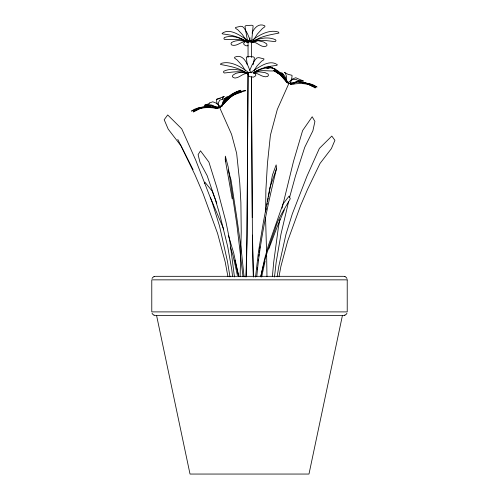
<?xml version="1.0" encoding="UTF-8"?>
<svg xmlns="http://www.w3.org/2000/svg" width="499" height="499" viewBox="0 0 499 499"><rect width="100%" height="100%" fill="white"/><g stroke="black" fill="none" stroke-linecap="round" stroke-linejoin="round"><path stroke-width="0.75" d="M248.047 74.563L246.993 235.129L245.988 277.02M265.555 217.383L266.609 253.373M265.618 211.969L265.873 190.325L267.427 163.635L270.414 135.185L277.332 109.362L288.971 83.227M240.113 276.621L241.235 232.023L240.886 202.419L239.745 182.765L236.651 153.324L231.555 134.312L219.51 107.266M232.178 198.789L225.267 159.786L225.342 156.118L228.199 167.04L236.863 224.569L243.007 276.627M246.194 275.554L246.993 243.088L248.047 73.316M247.791 74.139L247.841 72.773L248.452 75.729L249.706 76.671L253.448 77.158L255.108 76.222L255.9 75.156L255.039 73.64L253.193 72.598M255.532 277.039L258.488 251.615L263.385 222.149L269.99 187.437L276.596 168.344L276.159 164.87L272.435 175.087L268.462 196.487M272.379 276.627L273.714 262.112L278.486 226.683L279.927 219.267M256.804 276.377C260.06 239.844 267.951 203.923 276.596 168.344M274.475 277.001L276.165 262.38L280.981 234.162L288.559 201.802M257.203 269.198L257.39 267.657M258.22 260.734L258.407 259.193M258.775 256.112L258.956 254.571M259.237 252.263L259.511 249.955M259.698 248.415L259.879 246.874M277.113 276.808L278.841 266.167L285.933 234.443L292.327 213.865L306.972 176.184L319.366 148.421L331.804 136.077L334.916 140.306L331.361 148.658L320.034 163.447L307.621 189.196L300.623 205.476L287.624 241.173L280.887 266.435L279.035 276.365M266.004 210.154L266.273 208.638M266.953 204.846L267.227 203.33M267.501 201.814L268.181 198.016M253.08 64.833L254.478 57.741L253.48 56.923L251.827 56.674L247.548 56.63L246.331 57.179L247.217 64.708M282.085 208.145L293.443 161.595L302.606 130.57L312.199 116.76L314.919 121.469L312.885 130.782L304.727 147.311L295.445 176.091L289.613 197.292M342.439 315.43L308.981 474.05L190.019 474.05L156.561 315.43M260.815 276.639L264.632 258.719L268.337 245.633L283.008 203.972L289.121 196.07L290.262 198.733C284.742 208.962 277.881 218.35 274.912 229.858C269.317 245.227 264.052 260.777 260.734 276.814M261.663 276.995L265.075 261.164M222.423 99.083L223.103 97.08L224.076 96.5L216.709 99.276L216.385 99.725L217.202 104.141M268.78 248.982L277.138 226.97L284.336 209.873M250.13 37.905L248.907 40.918L252.55 41.654L257.266 34.181L262.399 28.549L264.857 26.753L264.888 25.892C259.1 22.68 254.053 27.857 252.082 33.102M249.806 70.284L252.032 64.989L255.295 59.581L256.935 57.928L258.869 57.635L263.94 58.882L263.79 59.78L261.563 61.227L256.979 66.055L254.097 70.502M204.284 183.351L204.858 182.141L212.169 191.073L216.834 203.23M152.045 278.504L152.813 277.357L154.621 276.39M346.955 313.247L346.187 314.395L344.379 315.362M248.327 72.286L247.473 73.852C239.639 67.714 229.827 66.317 220.496 64.452L220.963 63.479C230.338 60.416 240.375 66.535 247.747 71.893L247.791 72.498L251.914 72.605M221.094 105.744L220.265 106.986L221.675 106.25L225.005 101.553M222.336 103.873C226.128 96.762 233.457 92.39 240.936 90.338L240.518 90.288C234.848 92.122 229.484 95.558 225.891 100.305M251.253 42.403L252.257 41.454C259.411 38.255 268.237 36.327 275.623 39.826L276.009 40.75L275.211 41.604C267.283 40.962 259.081 38.722 251.508 42.608M291.029 80.065L292.083 79.166L295.726 77.744L303.404 81.025L301.359 80.339L298.633 80.732M251.596 71.881C258.494 67.615 269.435 58.807 277.4 64.808L276.783 65.344C268.842 66.379 260.646 67.721 253.997 72.623M217.72 108.09L212.169 107.085M246.263 41.217L244.416 42.259L243.556 43.769L244.354 44.835L246.013 45.771L248.09 45.752M222.298 97.43L224.076 96.5M206.586 106.655L207.759 106.087M202.363 107.322L193.35 112.019L193.163 111.545C200.093 106.917 209.062 107.073 216.984 108.408L219.042 107.466M252.956 72.561C259.561 69.286 267.988 66.049 275.186 68.999L275.567 70.209L274.681 70.846C267.564 71.532 259.873 68.906 253.317 73.079M204.546 106.643L206.617 105.719L211.751 105.782L213.878 106.674M221.356 106.449L221.107 106.555C227.008 98.503 235.79 92.29 245.708 90.675C235.965 91.217 227.868 98.702 221.899 105.844L221.893 106.237L218.419 107.709L218.381 102.782L219.722 100.143L226.396 98.06L227.687 96.625L226.01 97.299L223.334 100.748L221.893 106.256L218.238 107.803M267.969 66.248C276.184 68.681 282.553 74.95 286.813 82.21L291.073 84.119L296.73 81.742L301.87 81.68L303.935 82.603L302.488 82.903L295.776 79.335L292.09 79.759L287.798 82.747L286.7 82.179L280.663 74.894L274.743 70.739M217.414 108.158L220.421 106.905M216.709 99.276L220.327 98.403M154.752 276.39L153.96 276.589M344.248 315.362L345.04 315.162M254.01 73.047L258.42 71.775L264.869 72.542L268 73.952L268.487 75.193L267.67 76.453C262.536 78.112 258.744 72.966 253.76 72.904M251.078 42.509L257.908 40.662L263.665 41.991L266.547 43.781L267.096 45.091L266.329 46.051L264.482 46.681C260.129 46.457 257.434 42.608 253.155 42.047L251.122 42.558M295.732 81.998L297.179 81.686M247.966 72.823L250.548 72.299C248.047 65.743 243.974 52.732 234.567 57.279L234.599 58.134L237.062 59.936L242.196 65.562L245.333 70.546M206.798 106.599L208.27 106.356M293.449 83.851L294.915 83.62M293.393 83.67L290.537 83.901M202.5 107.503L198.926 107.99L191.46 111.09L194.835 109.106L199.145 107.591L202.039 107.273M203.929 107.304L208.226 106.724L215.088 107.709M207.11 106.711L210.004 106.767M155.314 276.321L343.686 276.321M344.909 276.589L346.187 277.357L346.955 278.504M152.045 313.247L152.813 314.395L154.091 315.162M155.314 315.43L343.686 315.43M298.708 81.842L301.009 82.073M302.544 82.223L304.839 82.454L308.251 83.863L313.372 86.714L308.332 84.082M303.548 82.909L309.336 83.551L313.653 85.061L317.027 87.051L309.561 83.951L304.552 83.264M268.78 67.839L267.096 67.546L266.591 67.97L267.489 68.294M268.281 66.81C277.195 68.269 284.037 75.312 288.222 82.946L288.06 82.865M248.97 72.268L251.315 72.792M248.34 73.946L246.3 73.434C242.027 73.995 239.333 77.844 234.979 78.069L233.133 77.439L232.366 76.478L232.908 75.168L235.796 73.372L241.553 72.043L248.377 73.896M264.888 67.041L268.294 68.126M344.248 276.39L345.04 276.589M153.96 315.162L154.752 315.362M248.265 42.309L245.701 41.517C240.711 41.579 236.925 46.725 231.792 45.066L230.968 43.806L231.455 42.565C236.676 39.521 242.832 40.375 248.228 42.415L247.161 41.473C240.362 38.111 231.723 34.568 224.276 37.612L223.889 38.822L224.781 39.458C232.628 39.932 241.017 37.681 248.115 42.527M247.953 73.995C240.375 70.11 232.178 72.343 224.251 72.991L223.446 72.137L223.833 71.214C231.218 67.714 240.044 69.642 247.205 72.842M274.519 70.658L275.885 71.139L282.278 75.524M283.388 74.482L282.085 74.02L280.794 72.58L282.478 73.259L285.147 76.709L286.594 82.216L290.25 83.763L291.697 78.636L292.102 75.686L291.772 75.237L288.16 74.363L284.405 72.455L285.378 73.041L286.513 76.372L286.588 82.198L290.069 83.67M266.478 67.091L269.198 68.101M289.227 83.383L291.248 84.2M291.023 84.106L287.798 82.747L288.272 82.953M273.633 70.478L280.432 74.744L287.38 82.516L280.051 74.619L273.758 70.502M246.812 41.679L247.903 42.608M247.323 72.954L248.203 73.79M282.921 75.967L286.039 80.04M177.763 139.414L193.063 169.685M210.484 197.779L223.733 229.241M228.361 235.316L233.694 253.08L238.641 275.928M230.37 247.142L233.102 255.862L237.418 275.504M225.267 159.786L225.691 161.252M228.211 169.984L231.056 180.114L236.726 217.09L241.136 248.452L244.073 276.808M234.848 260.066L238.672 276.084M227.912 276.49L225.211 262.012L217.608 233.513L202.931 193.244L195.022 174.881L181.006 145.833L168.207 129.141L164.19 119.729L167.701 114.957L181.755 128.879L195.745 160.198L212.287 202.706L219.504 225.922L227.513 261.707L229.97 276.839M232.565 276.371L231.761 269.522L227.687 246.518L219.635 214.009L215.2 199.176L207.172 175.71L199.956 162.225L198.097 154.646L200.498 150.823L208.9 162.1L216.822 187.406L225.904 221.724L229.733 240.456L234.474 276.914M251.671 42.752L251.621 41.386M253.473 277.02L252.463 235.129M253.267 275.554L252.463 243.088L251.427 76.858M266.647 255.694L266.971 276.54M252.257 217.683L251.415 77.12M251.415 57.472L251.415 41.935L248.047 41.935L248.047 57.472M251.708 40.513L251.664 41.111L247.541 41.224L244.984 26.36L245.976 25.543L251.908 25.243L253.13 25.792L251.708 40.513L251.134 40.899L251.983 42.471C259.817 36.327 269.635 34.93 278.966 33.065L278.492 32.092C269.123 29.036 259.087 35.148 251.708 40.513M315.318 87.506L315.137 87.974C307.615 82.909 298.308 80.439 289.445 83.42L291.503 84.368C299.419 83.034 308.394 82.878 315.318 87.506M248.146 41.405L247.448 42.371C240.194 37.001 231.436 34.918 222.673 33.957L222.061 33.421C230.282 27.314 241.429 36.577 248.496 40.918L247.005 41.66L242.477 34.668L237.898 29.84L235.671 28.399L235.516 27.495L240.587 26.254L242.526 26.547L244.161 28.2L247.429 33.601L250.486 40.881L248.146 41.405M225.567 100.006L220.215 106.992C226.658 101.503 232.066 92.87 241.385 91.585L241.896 92.009L232.603 95.178L225.567 100.006M197.997 109.144L195.109 110.753L200.155 108.121L208.426 106.855L217.24 108.239L219.261 107.422C212.312 105.252 204.266 104.971 197.997 109.144M209.624 102.95C210.64 103.468 199.394 106.986 207.122 104.378L211.894 105.064L217.458 108.146L220.689 106.792L216.404 103.206L212.755 101.784L209.624 102.95M347.223 279.852L151.777 279.852L151.777 311.894L347.223 311.894L347.223 279.852"/></g></svg>
